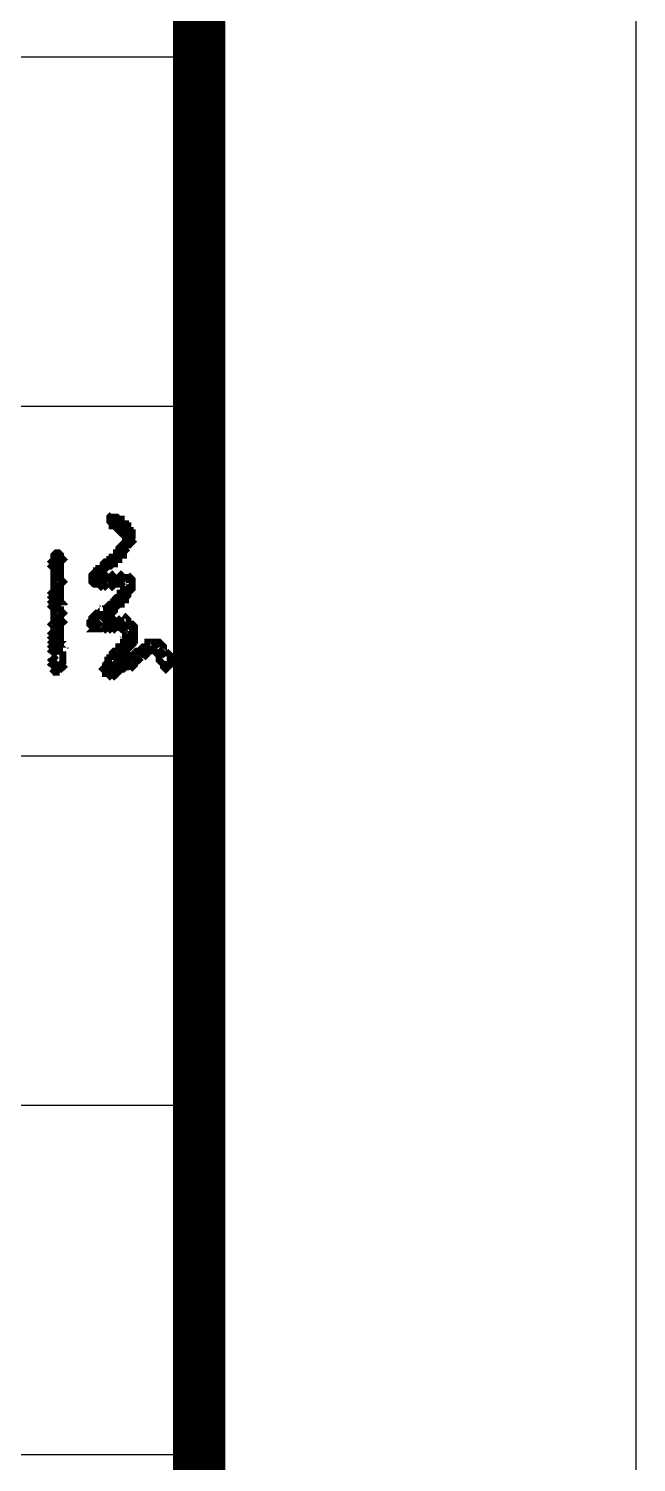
# Model space of a CAD drawing. Extents: x 37173252 to 74842692, y 59158332 to 118813339.
# Drawn here: x 37760801 to 37767752, y 59220902 to 59237316 of the extents above; entities that cross this region are included whole.
import ezdxf

# ---------------------------------------------------------------- set-up
doc = ezdxf.new("R2010")
doc.units = 0
doc.header["$LTSCALE"] = 1000
doc.header["$MEASUREMENT"] = 0
for name, color, linetype in [('TITLIN', 7, 'Continuous'), ('TITLIN1', 3, 'Continuous'), ('WALL', 4, 'Continuous')]:
    doc.layers.add(name, color=color, linetype=linetype)

# ---------------------------------------------------------------- blocks, each defined once
blk = doc.blocks.new('TITLEA')
at = {"layer": 'TITLIN'}
for p, q in [((-6500, 14732.2), (0, 14732.2)), ((-6500, 13932.2), (0, 13932.2)), ((-6500, 13132.2), (0, 13132.2)), ((-4667.9, 12332.2), (0, 12332.2)), ((-4667.9, 11532.2), (0, 11532.2))]:
    blk.add_line(p, q, dxfattribs=at)
blk = doc.blocks.new('tk')
at = {"linetype": 'Continuous', "const_width": 80}
for points in [[(39417654, 59200149), (39417654, 59200174), (39417680, 59200200)], [(39417705, 59200149), (39417705, 59200174), (39417731, 59200174), (39417757, 59200149)], [(39417654, 59200149), (39417705, 59200149)], [(39417731, 59200046), (39417705, 59200072), (39417680, 59200072), (39417680, 59200098), (39417654, 59200123), (39417654, 59200149)], [(39417833, 59200072), (39417808, 59200046), (39417705, 59200149)], [(39417731, 59200046), (39417731, 59200046)], [(39417833, 59200021), (39417833, 59199995), (39417808, 59199970), (39417731, 59200046)], [(39417782, 59200123), (39417757, 59200149)], [(39417757, 59200149), (39417782, 59200149), (39417782, 59200123)], [(39417782, 59200123), (39417808, 59200098), (39417833, 59200098), (39417833, 59200072)], [(39417833, 59200072), (39417859, 59200072), (39417859, 59200021)], [(39417833, 59200021), (39417859, 59200021)], [(39417859, 59200021), (39417833, 59200021)], [(39417833, 59199944), (39417885, 59199995)], [(39417885, 59199995), (39417885, 59200021), (39417859, 59200021)], [(39417885, 59199995), (39417910, 59199995), (39417910, 59199944), (39417885, 59199918), (39417910, 59199893), (39417859, 59199842), (39417859, 59199816)], [(39417757, 59199790), (39417757, 59199816), (39417833, 59199893), (39417833, 59199944)], [(39417014, 59199637), (39416989, 59199662), (39417014, 59199688)], [(39417065, 59199637), (39417117, 59199688), (39417091, 59199714), (39417091, 59199739), (39417065, 59199765), (39417040, 59199765), (39417014, 59199739), (39417014, 59199688)], [(39417014, 59199688), (39417040, 59199662), (39417014, 59199637)], [(39417757, 59199790), (39417757, 59199765), (39417731, 59199765), (39417731, 59199739), (39417705, 59199714), (39417680, 59199714), (39417680, 59199688), (39417654, 59199688), (39417654, 59199662), (39417603, 59199662), (39417577, 59199637), (39417577, 59199611), (39417552, 59199586), (39417526, 59199586), (39417526, 59199560), (39417501, 59199560), (39417501, 59199534), (39417475, 59199534), (39417449, 59199509), (39417449, 59199432), (39417475, 59199406), (39417526, 59199406)], [(39417705, 59199662), (39417680, 59199637)], [(39417680, 59199637), (39417705, 59199637), (39417705, 59199662)], [(39417705, 59199662), (39417731, 59199688), (39417757, 59199688), (39417757, 59199714)], [(39417808, 59199765), (39417782, 59199790), (39417757, 59199790)], [(39417757, 59199714), (39417782, 59199739), (39417808, 59199739), (39417808, 59199765)], [(39417808, 59199765), (39417833, 59199790), (39417859, 59199765)], [(39417014, 59199637), (39416989, 59199611), (39417014, 59199586)], [(39417014, 59199586), (39417065, 59199637)], [(39417014, 59199330), (39417014, 59199586)], [(39417065, 59199637), (39417091, 59199637), (39417091, 59199458), (39417117, 59199432), (39417091, 59199406), (39417091, 59199278)], [(39417552, 59199483), (39417552, 59199509), (39417526, 59199509), (39417552, 59199534)], [(39417577, 59199560), (39417552, 59199534)], [(39417552, 59199534), (39417577, 59199534), (39417577, 59199560)], [(39417577, 59199560), (39417629, 59199611), (39417654, 59199611), (39417680, 59199637)], [(39417603, 59199509), (39417629, 59199534)], [(39417654, 59199483), (39417680, 59199509), (39417705, 59199483)], [(39417705, 59199483), (39417731, 59199509)], [(39417731, 59199458), (39417782, 59199509), (39417808, 59199483)], [(39417833, 59199330), (39417859, 59199355), (39417885, 59199330), (39417910, 59199355), (39417910, 59199458), (39417885, 59199483), (39417859, 59199458), (39417833, 59199458)], [(39417577, 59199406), (39417526, 59199458), (39417552, 59199483)], [(39417526, 59199406), (39417552, 59199381), (39417577, 59199406)], [(39417552, 59199483), (39417577, 59199458)], [(39417577, 59199458), (39417577, 59199483), (39417552, 59199483)], [(39417654, 59199483), (39417629, 59199483), (39417603, 59199458), (39417577, 59199458)], [(39417577, 59199406), (39417629, 59199355)], [(39417705, 59199406), (39417680, 59199381), (39417654, 59199406), (39417629, 59199406)], [(39417705, 59199483), (39417680, 59199458), (39417654, 59199483)], [(39417731, 59199458), (39417705, 59199483)], [(39417705, 59199406), (39417705, 59199432), (39417731, 59199458)], [(39417782, 59199406), (39417705, 59199406)], [(39417731, 59199458), (39417757, 59199432), (39417782, 59199458)], [(39417782, 59199458), (39417808, 59199483)], [(39417808, 59199483), (39417782, 59199458)], [(39417782, 59199458), (39417808, 59199432), (39417782, 59199406)], [(39417782, 59199406), (39417808, 59199381), (39417808, 59199355), (39417833, 59199381)], [(39417808, 59199483), (39417833, 59199458)], [(39417833, 59199458), (39417833, 59199483), (39417808, 59199483)], [(39417014, 59199330), (39416989, 59199304), (39417014, 59199278)], [(39417014, 59199227), (39416989, 59199253), (39417014, 59199278)], [(39417014, 59199227), (39416989, 59199202), (39417014, 59199176)], [(39417014, 59199125), (39416989, 59199150), (39417014, 59199176)], [(39417014, 59199278), (39417040, 59199304), (39417014, 59199330)], [(39417065, 59199278), (39417014, 59199227)], [(39417014, 59199176), (39417040, 59199150), (39417014, 59199125)], [(39417091, 59199202), (39417065, 59199176), (39417091, 59199150)], [(39417065, 59199278), (39417091, 59199278)], [(39417091, 59199278), (39417065, 59199278)], [(39417091, 59199202), (39417091, 59199278)], [(39417091, 59199150), (39417117, 59199176), (39417091, 59199202)], [(39417629, 59199125), (39417629, 59199150), (39417654, 59199176), (39417680, 59199176), (39417705, 59199202), (39417705, 59199227)], [(39417705, 59199227), (39417680, 59199253)], [(39417833, 59199330), (39417859, 59199304), (39417859, 59199278), (39417833, 59199253), (39417833, 59199227), (39417808, 59199227), (39417782, 59199202), (39417782, 59199176), (39417757, 59199176), (39417705, 59199125)], [(39417705, 59199227), (39417731, 59199253), (39417757, 59199253), (39417782, 59199278), (39417782, 59199304)], [(39417782, 59199304), (39417731, 59199304)], [(39417782, 59199304), (39417808, 59199330), (39417833, 59199330)], [(39417091, 59199125), (39417065, 59199125), (39417091, 59199150)], [(39417014, 59199125), (39417014, 59198997)], [(39417014, 59198971), (39417040, 59198997), (39417091, 59198946)], [(39417091, 59199150), (39417091, 59199125)], [(39417091, 59198997), (39417091, 59199048), (39417117, 59199074), (39417091, 59199099), (39417091, 59199125)], [(39417449, 59198920), (39417424, 59198946), (39417424, 59198971), (39417449, 59198997), (39417449, 59199022), (39417475, 59199048)], [(39417577, 59199099), (39417577, 59199074), (39417552, 59199099), (39417526, 59199074), (39417501, 59199074), (39417475, 59199048)], [(39417475, 59199048), (39417501, 59199022), (39417526, 59199048)], [(39417552, 59199048), (39417526, 59199048)], [(39417526, 59199048), (39417552, 59199048)], [(39417629, 59199022), (39417629, 59199048), (39417603, 59199048), (39417629, 59199074)], [(39417552, 59199048), (39417603, 59198997), (39417629, 59199022)], [(39417629, 59199125), (39417603, 59199125), (39417603, 59199099), (39417577, 59199099)], [(39417705, 59199125), (39417680, 59199125), (39417654, 59199099), (39417629, 59199125)], [(39417629, 59199074), (39417680, 59199074), (39417705, 59199099), (39417705, 59199125)], [(39417629, 59199022), (39417654, 59198997), (39417680, 59199022), (39417705, 59198997), (39417731, 59199022)], [(39417731, 59199022), (39417782, 59198971)], [(39417731, 59199022), (39417731, 59199022)], [(39417833, 59198971), (39417859, 59198971), (39417859, 59198997), (39417833, 59199022), (39417808, 59198997), (39417782, 59199022)], [(39417014, 59198920), (39416989, 59198946), (39417014, 59198971)], [(39417014, 59198818), (39416989, 59198843), (39417014, 59198869)], [(39417014, 59198997), (39417014, 59198971)], [(39417014, 59198971), (39417040, 59198946), (39417014, 59198920)], [(39417014, 59198920), (39417014, 59198869)], [(39417014, 59198869), (39417040, 59198843), (39417014, 59198818)], [(39417065, 59198818), (39417091, 59198843), (39417091, 59198946)], [(39417091, 59198946), (39417117, 59198971), (39417091, 59198997)], [(39417501, 59198894), (39417475, 59198894), (39417501, 59198920)], [(39417501, 59198920), (39417526, 59198946), (39417501, 59198971), (39417449, 59198920)], [(39417449, 59198920), (39417449, 59198920)], [(39417629, 59198920), (39417603, 59198894), (39417577, 59198920), (39417552, 59198894), (39417501, 59198894)], [(39417501, 59198920), (39417501, 59198894)], [(39417629, 59198920), (39417654, 59198946), (39417680, 59198920)], [(39417680, 59198920), (39417654, 59198894), (39417629, 59198920)], [(39417680, 59198920), (39417705, 59198946), (39417731, 59198920)], [(39417731, 59198920), (39417705, 59198894), (39417680, 59198920)], [(39417731, 59198920), (39417757, 59198920)], [(39417757, 59198920), (39417731, 59198920)], [(39417782, 59198971), (39417757, 59198946), (39417757, 59198920)], [(39417757, 59198920), (39417782, 59198894)], [(39417782, 59198894), (39417782, 59198920), (39417757, 59198920)], [(39417782, 59198894), (39417757, 59198869)], [(39417782, 59198971), (39417808, 59198946), (39417833, 59198971)], [(39417833, 59198869), (39417808, 59198894), (39417782, 59198894)], [(39417833, 59198741), (39417833, 59198766), (39417859, 59198766), (39417833, 59198792), (39417859, 59198818), (39417859, 59198843)], [(39417833, 59198869), (39417859, 59198894), (39417885, 59198869), (39417859, 59198843)], [(39417859, 59198843), (39417833, 59198843), (39417833, 59198869)], [(39417885, 59198741), (39417910, 59198766), (39417936, 59198766), (39417936, 59198920), (39417910, 59198946), (39417885, 59198946)], [(39417014, 59198818), (39416989, 59198792), (39417014, 59198766)], [(39417014, 59198715), (39416989, 59198741), (39417014, 59198766)], [(39417014, 59198715), (39416989, 59198690), (39417014, 59198664), (39416989, 59198638), (39417014, 59198613), (39416989, 59198587)], [(39417091, 59198690), (39417091, 59198715), (39417065, 59198715), (39417091, 59198741), (39417091, 59198766)], [(39417014, 59198766), (39417065, 59198818)], [(39417065, 59198766), (39417014, 59198715)], [(39417117, 59198638), (39417091, 59198638), (39417117, 59198664), (39417091, 59198690)], [(39417065, 59198818), (39417091, 59198818), (39417091, 59198766)], [(39417065, 59198766), (39417091, 59198766)], [(39417091, 59198766), (39417065, 59198766)], [(39417091, 59198690), (39417065, 59198664)], [(39417833, 59198741), (39417808, 59198741), (39417808, 59198715), (39417782, 59198690), (39417757, 59198690), (39417757, 59198664)], [(39417808, 59198613), (39417833, 59198613), (39417833, 59198638), (39417885, 59198690)], [(39417885, 59198741), (39417859, 59198715), (39417833, 59198741)], [(39417885, 59198690), (39417910, 59198715), (39417885, 59198741)], [(39418013, 59198664), (39417987, 59198690)], [(39418013, 59198664), (39418038, 59198690), (39418064, 59198690)], [(39418089, 59198664), (39418064, 59198690)], [(39418064, 59198690), (39418064, 59198664), (39418089, 59198664)], [(39418141, 59198715), (39418115, 59198690), (39418089, 59198715), (39418089, 59198741), (39418115, 59198741)], [(39418141, 59198715), (39418141, 59198741), (39418192, 59198741)], [(39418192, 59198741), (39418192, 59198715), (39418166, 59198690), (39418141, 59198715)], [(39418294, 59198638), (39418269, 59198613), (39418243, 59198638), (39418269, 59198664), (39418269, 59198690), (39418217, 59198741), (39418192, 59198741)], [(39416989, 59198587), (39417014, 59198562), (39416989, 59198536), (39417014, 59198510), (39416989, 59198485), (39417014, 59198459), (39416989, 59198434)], [(39416989, 59198587), (39416989, 59198587)], [(39417040, 59198408), (39417065, 59198434), (39417091, 59198434), (39417117, 59198459), (39417091, 59198485), (39417117, 59198510), (39417117, 59198638)], [(39417654, 59198536), (39417629, 59198536), (39417629, 59198510), (39417603, 59198485), (39417603, 59198459)], [(39417654, 59198536), (39417680, 59198510), (39417705, 59198536), (39417731, 59198510), (39417757, 59198510), (39417757, 59198536), (39417782, 59198562)], [(39417680, 59198562), (39417654, 59198562), (39417654, 59198536)], [(39417731, 59198613), (39417731, 59198638), (39417705, 59198638), (39417680, 59198613), (39417680, 59198587)], [(39417680, 59198562), (39417731, 59198613)], [(39417680, 59198587), (39417680, 59198562)], [(39417757, 59198664), (39417782, 59198638), (39417757, 59198613), (39417731, 59198613)], [(39417782, 59198562), (39417782, 59198587), (39417808, 59198613)], [(39417859, 59198562), (39417833, 59198562), (39417808, 59198536), (39417782, 59198562)], [(39417808, 59198510), (39417833, 59198510), (39417859, 59198536), (39417859, 59198562)], [(39417859, 59198562), (39417885, 59198587), (39417910, 59198587)], [(39417961, 59198536), (39417936, 59198510), (39417936, 59198485), (39417910, 59198459), (39417885, 59198485)], [(39417910, 59198587), (39417936, 59198613)], [(39417910, 59198587), (39417961, 59198536)], [(39417936, 59198613), (39417961, 59198638), (39417987, 59198638), (39418013, 59198664)], [(39417936, 59198613), (39417936, 59198613)], [(39417961, 59198536), (39417987, 59198536), (39418013, 59198510)], [(39418013, 59198664), (39418038, 59198638), (39418038, 59198613)], [(39418038, 59198613), (39418013, 59198587), (39418013, 59198562)], [(39418038, 59198613), (39418064, 59198613), (39418064, 59198587), (39418089, 59198562)], [(39418089, 59198664), (39418089, 59198638), (39418115, 59198638), (39418141, 59198664)], [(39418141, 59198664), (39418192, 59198613)], [(39418192, 59198613), (39418166, 59198587)], [(39418192, 59198613), (39418217, 59198587), (39418217, 59198536), (39418269, 59198485)], [(39418294, 59198638), (39418294, 59198638)], [(39418320, 59198459), (39418345, 59198485), (39418345, 59198587), (39418294, 59198638)], [(39417040, 59198408), (39417014, 59198408), (39416989, 59198382)], [(39417040, 59198357), (39417040, 59198408)], [(39417629, 59198382), (39417603, 59198382), (39417603, 59198408), (39417577, 59198434), (39417603, 59198459)], [(39417603, 59198459), (39417629, 59198459)], [(39417629, 59198459), (39417654, 59198485)], [(39417629, 59198459), (39417654, 59198434), (39417654, 59198408), (39417680, 59198382)], [(39417680, 59198382), (39417654, 59198357), (39417629, 59198382)], [(39417654, 59198485), (39417680, 59198459), (39417705, 59198485)], [(39417680, 59198382), (39417705, 59198408), (39417731, 59198382)], [(39417731, 59198382), (39417705, 59198357), (39417680, 59198382)], [(39417705, 59198485), (39417731, 59198459), (39417757, 59198485)], [(39417885, 59198485), (39417859, 59198459), (39417833, 59198459), (39417808, 59198434), (39417782, 59198434), (39417731, 59198382)], [(39417757, 59198357), (39417731, 59198382)], [(39417757, 59198485), (39417782, 59198485), (39417808, 59198510)], [(39417885, 59198485), (39417910, 59198510)], [(39418320, 59198459), (39418294, 59198485), (39418269, 59198485)], [(39418269, 59198485), (39418269, 59198459), (39418294, 59198434), (39418320, 59198459)]]:
    blk.add_lwpolyline(points, dxfattribs=at)
at = {"layer": 'TITLIN1'}
blk.add_lwpolyline([(38829176, 59126781), (39423676, 59126781), (39423676, 59547281), (38829176, 59547281)], close=True, dxfattribs=at)
at = {"layer": 'TITLIN1', "const_width": 600}
blk.add_lwpolyline([(38841676, 59131781), (39418676, 59131781), (39418676, 59542281), (38841676, 59542281)], close=True, dxfattribs=at)
blk.add_lwpolyline([(38841676, 59131781), (39418676, 59131781), (39418676, 59542281), (38841676, 59542281)], close=True, dxfattribs=at)
at = {"xscale": 5.000000000000001, "yscale": 5.000000000000001, "zscale": 5.000000000000001}
blk.add_blockref('TITLEA', (39418676, 59131781), dxfattribs=at)

msp = doc.modelspace()

# ---------------------------------------------------------------- block references
at = {"layer": 'WALL'}
msp.add_blockref('tk', (-1655924.43, 31550.97), dxfattribs=at)

doc.saveas('drawing.dxf')
